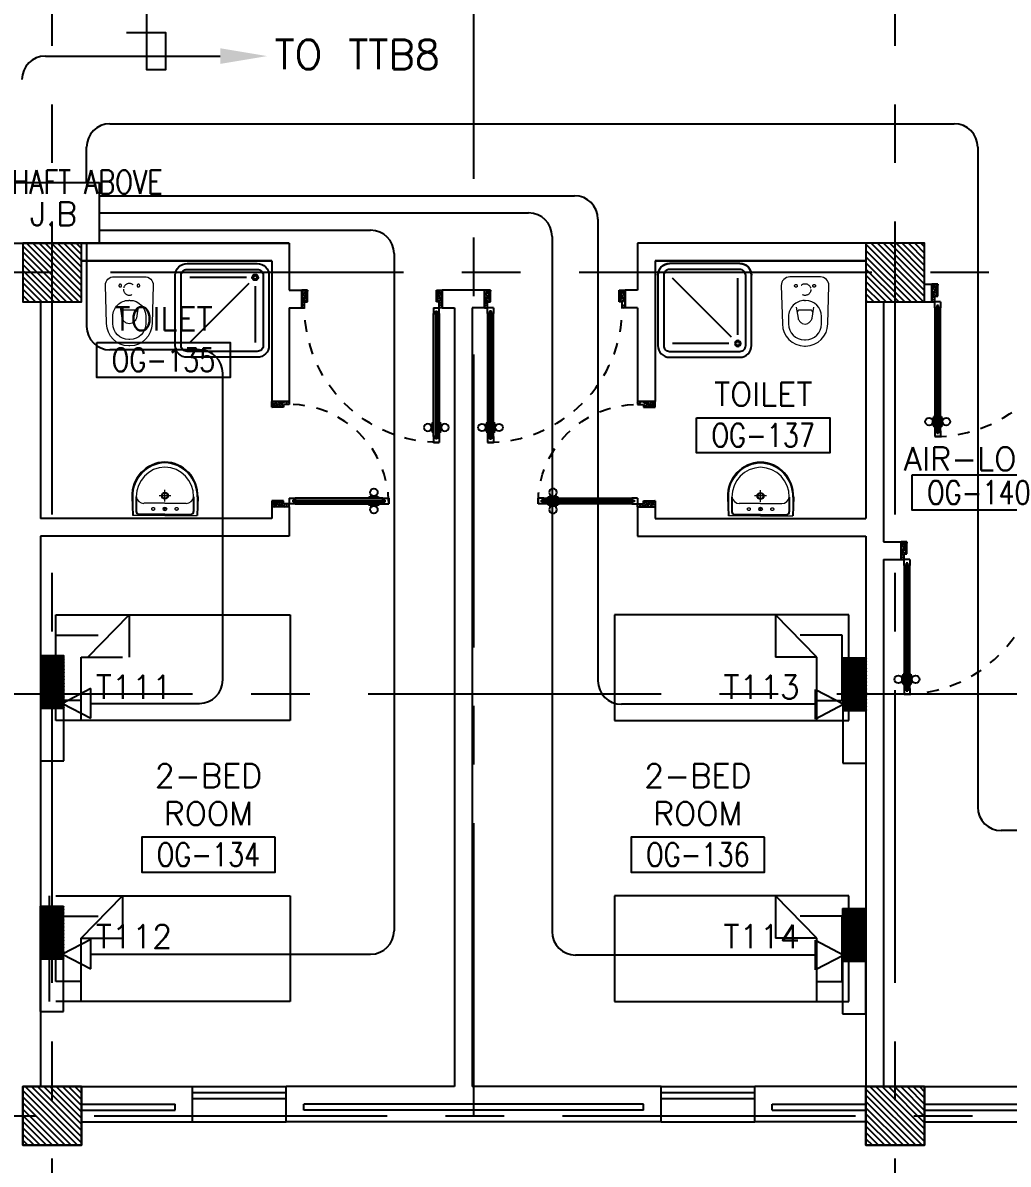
# Model space of a CAD drawing. Extents: x -0.7 to 93.2, y -1.5 to 78.
# Drawn here: x 57.23 to 65.65, y 4.99 to 14.73 of the extents above; entities that cross this region are included whole.
import ezdxf
from ezdxf.enums import TextEntityAlignment as Align

# ---------------------------------------------------------------- set-up
doc = ezdxf.new("R2010")
doc.units = 0
doc.header["$MEASUREMENT"] = 0
doc.header["$PDMODE"] = 34
for name, pattern in [('CENTERX2', [4, 2.5, -0.5, 0.5, -0.5]), ('DASHED', [0.75, 0.5, -0.25]), ('HIDDEN', [0.375, 0.25, -0.125]), ('HIDDEN2', [0.1875, 0.125, -0.0625])]:
    doc.linetypes.add(name, pattern=pattern)
doc.layers.get('0').update_dxf_attribs({"color": 11, "linetype": 'CONTINUOUS'})
doc.layers.get('DEFPOINTS').update_dxf_attribs({"color": 11, "linetype": 'CONTINUOUS'})
for name, color, linetype in [('AX-DIM', 11, 'CONTINUOUS'), ('AXES', 11, 'CENTERX2'), ('COL', 11, 'CONTINUOUS'), ('DOOR', 11, 'CONTINUOUS'), ('E-TEL', 4, 'CONTINUOUS'), ('E-TEXT', 2, 'CONTINUOUS'), ('E-WIRE', 4, 'CONTINUOUS'), ('FIX', 11, 'CONTINUOUS'), ('FUR', 11, 'CONTINUOUS'), ('HAT', 11, 'CONTINUOUS'), ('INSUL', 11, 'CONTINUOUS'), ('RM-BOX', 11, 'CONTINUOUS'), ('RM-NAME', 11, 'CONTINUOUS'), ('RM-NO', 11, 'CONTINUOUS'), ('SHAFT', 11, 'CONTINUOUS'), ('WALL', 11, 'CONTINUOUS'), ('WIN', 11, 'CONTINUOUS')]:
    doc.layers.add(name, color=color, linetype=linetype)
doc.styles.add('ROMANS', font='ROMANS.shx', dxfattribs={"width": 0.6})
doc.styles.get("Standard").update_dxf_attribs({"font": 'TXT.shx'})
doc.dimstyles.new('STANDARD in', dxfattribs={"dimtxt": 0.24, "dimasz": 0.1, "dimexe": 0.07, "dimexo": 0.05, "dimgap": 0.05, "dimtad": 1, "dimdec": 0, "dimlfac": 1000, "dimzin": 0, "dimdsep": 46, "dimtxsty": 'ROMANS', "dimblk": 'ARCHTICK', "dimcen": 0.05, "dimdle": 0.05, "dimclrd": 7, "dimclre": 7, "dimclrt": 2, "dimadec": 0, "dimazin": 0, "dimtfac": 1, "dimtdec": 0, "dimtmove": 2, "dimatfit": 3, "dimldrblk": 'ARCHTICK', "dimfxl": 0, "dimtolj": 1, "dimtzin": 0, "dimarcsym": 0})

# ---------------------------------------------------------------- blocks, each defined once
blk = doc.blocks.new('_ARCHTICK')
at = {"color": 0, "linetype": 'ByBlock', "const_width": 0.15}
blk.add_lwpolyline([(-0.5, -0.5), (0.5, 0.5)], dxfattribs=at)
blk = doc.blocks.new('*D161')
at = {"layer": 'AX-DIM', "color": 7, "lineweight": -2, "ltscale": 0.3}
for p, q in [((91.7824, 5.2), (91.7824, -0.125)), ((91.1324, 5.15), (91.8524, 5.15)), ((49.1874, -0.075), (91.8524, -0.075))]:
    blk.add_line(p, q, dxfattribs=at)
at = {"layer": 'DEFPOINTS', "color": 0, "ltscale": 0.3}
for p in [(91.0824, 5.15), (49.1374, -0.075), (91.7824, -0.075)]:
    blk.add_point(p, dxfattribs=at)
at = {"layer": 'AX-DIM', "color": 7, "lineweight": -2, "ltscale": 0.3, "xscale": 0.1, "yscale": 0.1, "zscale": 0.1}
for p, rotation in [((91.7824, 5.15), 90), ((91.7824, -0.075), 270)]:
    blk.add_blockref('_ARCHTICK', p, dxfattribs=dict(at, rotation=rotation))
at = {"layer": 'AX-DIM', "color": 2, "ltscale": 0.3, "insert": (91.6124, 2.5375), "char_height": 0.24, "attachment_point": 5, "rotation": 90, "style": 'ROMANS'}
blk.add_mtext('\\A1;5225', dxfattribs=at)
blk = doc.blocks.new('*X49')
at = {"color": 0}
for p, q in [((227928.6, 169910.4), (228407.8, 170389.7)), ((227928.6, 169963.5), (228354.8, 170389.7)), ((227928.6, 170016.5), (228301.8, 170389.7)), ((227928.6, 170069.5), (228248.7, 170389.7)), ((227928.6, 170122.6), (228195.7, 170389.7)), ((227928.6, 170175.6), (228142.7, 170389.7)), ((227928.6, 170228.6), (228089.6, 170389.7)), ((227928.6, 170281.7), (228036.6, 170389.7)), ((227928.6, 170334.7), (227983.6, 170389.7)), ((227960.9, 169889.7), (228428.6, 170357.4)), ((228013.9, 169889.7), (228428.6, 170304.4)), ((228066.9, 169889.7), (228428.6, 170251.3)), ((228120, 169889.7), (228428.6, 170198.3)), ((228173, 169889.7), (228428.6, 170145.3)), ((228226, 169889.7), (228428.6, 170092.2)), ((228279.1, 169889.7), (228428.6, 170039.2)), ((228332.1, 169889.7), (228428.6, 169986.2)), ((228385.1, 169889.7), (228428.6, 169933.1))]:
    blk.add_line(p, q, dxfattribs=at)
blk = doc.blocks.new('COL50')
at = {"layer": 'COL'}
blk.add_lwpolyline([(-250, 250), (-250, -250), (250, -250), (250, 250)], close=True, dxfattribs=at)
blk = doc.blocks.new('*X48')
at = {"color": 0}
for p, q in [((227928.6, 177122.9), (228395.4, 177589.7)), ((227928.6, 177176), (228342.3, 177589.7)), ((227928.6, 177229), (228289.3, 177589.7)), ((227928.6, 177282), (228236.3, 177589.7)), ((227928.6, 177335.1), (228183.2, 177589.7)), ((227928.6, 177388.1), (228130.2, 177589.7)), ((227928.6, 177441.1), (228077.2, 177589.7)), ((227928.6, 177494.2), (228024.1, 177589.7)), ((227928.6, 177547.2), (227971.1, 177589.7)), ((227948.4, 177089.7), (228428.6, 177569.9)), ((228001.4, 177089.7), (228428.6, 177516.9)), ((228054.5, 177089.7), (228428.6, 177463.8)), ((228107.5, 177089.7), (228428.6, 177410.8)), ((228160.5, 177089.7), (228428.6, 177357.8)), ((228213.6, 177089.7), (228428.6, 177304.7)), ((228266.6, 177089.7), (228428.6, 177251.7)), ((228319.6, 177089.7), (228428.6, 177198.7)), ((228372.7, 177089.7), (228428.6, 177145.6))]:
    blk.add_line(p, q, dxfattribs=at)
blk = doc.blocks.new('*X50')
at = {"color": 0}
for p, q in [((235128.6, 169898), (235620.3, 170389.7)), ((235128.6, 169951), (235567.3, 170389.7)), ((235128.6, 170004), (235514.3, 170389.7)), ((235128.6, 170057.1), (235461.2, 170389.7)), ((235128.6, 170110.1), (235408.2, 170389.7)), ((235128.6, 170163.1), (235355.2, 170389.7)), ((235128.6, 170216.2), (235302.1, 170389.7)), ((235128.6, 170269.2), (235249.1, 170389.7)), ((235128.6, 170322.2), (235196.1, 170389.7)), ((235128.6, 170375.3), (235143, 170389.7)), ((235173.4, 169889.7), (235628.6, 170344.9)), ((235226.4, 169889.7), (235628.6, 170291.9)), ((235279.4, 169889.7), (235628.6, 170238.9)), ((235332.5, 169889.7), (235628.6, 170185.8)), ((235385.5, 169889.7), (235628.6, 170132.8)), ((235438.5, 169889.7), (235628.6, 170079.8)), ((235491.6, 169889.7), (235628.6, 170026.7)), ((235544.6, 169889.7), (235628.6, 169973.7)), ((235597.6, 169889.7), (235628.6, 169920.7))]:
    blk.add_line(p, q, dxfattribs=at)
blk = doc.blocks.new('*X47')
at = {"color": 0}
for p, q in [((235128.6, 177110.4), (235607.8, 177589.7)), ((235128.6, 177163.5), (235554.8, 177589.7)), ((235128.6, 177216.5), (235501.8, 177589.7)), ((235128.6, 177269.5), (235448.7, 177589.7)), ((235128.6, 177322.6), (235395.7, 177589.7)), ((235128.6, 177375.6), (235342.7, 177589.7)), ((235128.6, 177428.6), (235289.6, 177589.7)), ((235128.6, 177481.7), (235236.6, 177589.7)), ((235128.6, 177534.7), (235183.6, 177589.7)), ((235160.9, 177089.7), (235628.6, 177557.4)), ((235213.9, 177089.7), (235628.6, 177504.4)), ((235266.9, 177089.7), (235628.6, 177451.3)), ((235320, 177089.7), (235628.6, 177398.3)), ((235373, 177089.7), (235628.6, 177345.3)), ((235426, 177089.7), (235628.6, 177292.2)), ((235479.1, 177089.7), (235628.6, 177239.2)), ((235532.1, 177089.7), (235628.6, 177186.2)), ((235585.1, 177089.7), (235628.6, 177133.1))]:
    blk.add_line(p, q, dxfattribs=at)
blk = doc.blocks.new('DOOR100')
at = {"layer": 'DOOR', "color": 0, "linetype": 'ByBlock'}
for p, q in [((-25, 1300), (-75, 1300)), ((-75, 1300), (-25, 1300)), ((-75, 1250), (-75, 1300)), ((-42, 1270), (-58, 1270)), ((-58, 1250), (-58, 1270)), ((-42, 1250), (-42, 1270)), ((-25, 1250), (-25, 1300)), ((-82.2, 1205), (-91.2, 1205)), ((-91.2, 1205), (-91.2, 1140.2)), ((-75, 1217.6), (-82.2, 1217.6)), ((-82.2, 1127.6), (-82.2, 1217.6)), ((-82.2, 1205), (-82.2, 1140.2)), ((-58, 1250), (-75, 1250)), ((-25, 1250), (-42, 1250)), ((-25, 1217.6), (-17.8, 1217.6)), ((-17.8, 1127.6), (-17.8, 1217.6)), ((-17.8, 1205), (-8.8, 1205)), ((-17.8, 1205), (-17.8, 1140.2)), ((-8.8, 1205), (-8.8, 1140.2)), ((-82.2, 1140.2), (-91.2, 1140.2)), ((-75, 1127.6), (-82.2, 1127.6)), ((-25, 1127.6), (-17.8, 1127.6)), ((-17.8, 1140.2), (-8.8, 1140.2)), ((-75, 200), (-58, 200)), ((-75, 150), (-75, 200)), ((-58, 200), (-58, 180)), ((-42, 200), (-25, 200)), ((-42, 180), (-42, 200)), ((-25, 200), (-25, 150)), ((-1200, 0), (-1200, 150)), ((-1200, 150), (-1175, 150)), ((-1200, 150), (-1200, 0)), ((-1175, 150), (-1175, 100)), ((-1175, 100), (-1150, 100)), ((-1150, 100), (-1150, 0)), ((-75, 150), (-25, 150)), ((-58, 180), (-42, 180)), ((-50, 100), (-50, 0)), ((-25, 100), (-50, 100)), ((0, 150), (-25, 150)), ((-25, 150), (-25, 100)), ((0, 150), (0, 0)), ((-1150, 0), (-1200, 0)), ((-50, 0), (0, 0))]:
    blk.add_line(p, q, dxfattribs=at)
at = {"layer": 'DOOR', "linetype": 'ByBlock'}
for p, q in [((-75, 1250), (-75, 200)), ((-58, 200), (-58, 1250)), ((-42, 200), (-42, 1250)), ((-25, 200), (-25, 1250)), ((0, 0), (0, 150))]:
    blk.add_line(p, q, dxfattribs=at)
at = {"layer": 'DOOR', "color": 9, "linetype": 'ByBlock'}
for p, q in [((-1150, 0), (-1200, 113.7)), ((-1150, 0), (-1163.4, 100)), ((-50, 0), (0, 113.7)), ((-50, 0), (-36.6, 100)), ((-1150, 0), (-1200, 40.1)), ((-50, 0), (0, 40.1))]:
    blk.add_line(p, q, dxfattribs=at)
at = {"layer": 'DOOR', "color": 0, "linetype": 'ByBlock'}
for centre in [(-123.5, 1172.6), (23.5, 1172.6)]:
    blk.add_circle(centre, 32.4, dxfattribs=at)
at = {"layer": 'DOOR', "linetype": 'HIDDEN', "ltscale": 0.5}
blk.add_arc((-25, 150), 1150, 89.99998, 180.00006, dxfattribs=at)
at = {"layer": 'DOOR', "color": 9, "linetype": 'ByBlock'}
for centre, radius, start, end in [((-1150, 0), 154.4, 103.71423, 108.89471), ((-1150, 0), 134.4, 100.71998, 111.84015), ((-50, 0), 134.4, 68.15985, 79.28002), ((-50, 0), 114.4, 64.08384, 77.37743), ((-50, 0), 154.4, 71.10529, 76.28577), ((-1150, 0), 94.4, 90, 121.98181), ((-1150, 0), 74.4, 90, 132.22357), ((-1150, 0), 54.4, 90, 156.79262), ((-1150, 0), 34.4, 90, 180), ((-1150, 0), 14.4, 90, 180), ((-50, 0), 94.4, 58.01819, 90), ((-50, 0), 74.4, 47.77643, 90), ((-50, 0), 54.4, 23.20738, 90), ((-50, 0), 34.4, 0, 90), ((-50, 0), 14.4, 0, 90)]:
    blk.add_arc(centre, radius, start, end, dxfattribs=at)
blk = doc.blocks.new('DOOR90')
at = {"layer": 'DOOR', "color": 0, "linetype": 'ByBlock'}
for p, q in [((-150, 0), (-150, -25)), ((-150, 0), (0, 0)), ((0, -50), (0, 0)), ((-1000, -25), (-1000, -75)), ((-1000, -75), (-1000, -25)), ((-950, -25), (-1000, -25)), ((-950, -75), (-1000, -75)), ((-970, -42), (-970, -58)), ((-950, -42), (-970, -42)), ((-950, -58), (-970, -58)), ((-950, -25), (-950, -42)), ((-950, -58), (-950, -75)), ((-917.6, -25), (-917.6, -17.8)), ((-827.6, -17.8), (-917.6, -17.8)), ((-917.6, -75), (-917.6, -82.2)), ((-827.6, -82.2), (-917.6, -82.2)), ((-905, -17.8), (-905, -8.8)), ((-905, -8.8), (-840.2, -8.8)), ((-905, -17.8), (-840.2, -17.8)), ((-905, -82.2), (-905, -91.2)), ((-905, -82.2), (-840.2, -82.2)), ((-905, -91.2), (-840.2, -91.2)), ((-840.2, -17.8), (-840.2, -8.8)), ((-840.2, -82.2), (-840.2, -91.2)), ((-827.6, -25), (-827.6, -17.8)), ((-827.6, -75), (-827.6, -82.2)), ((-200, -42), (-200, -25)), ((-200, -25), (-150, -25)), ((-180, -42), (-200, -42)), ((-200, -75), (-200, -58)), ((-200, -58), (-180, -58)), ((-150, -75), (-200, -75)), ((-180, -58), (-180, -42)), ((-150, -75), (-150, -25)), ((-150, -25), (-100, -25)), ((-100, -25), (-100, -50)), ((-100, -50), (0, -50)), ((-150, -900), (-150, -875)), ((-150, -875), (-100, -875)), ((-100, -850), (0, -850)), ((-100, -875), (-100, -850)), ((0, -850), (0, -900)), ((0, -900), (-150, -900)), ((-150, -900), (0, -900))]:
    blk.add_line(p, q, dxfattribs=at)
at = {"layer": 'DOOR', "color": 9, "linetype": 'ByBlock'}
for p, q in [((0, -50), (-113.7, 0)), ((0, -50), (-40.1, 0)), ((0, -50), (-100, -36.6)), ((0, -850), (-113.7, -900)), ((0, -850), (-100, -863.4)), ((0, -850), (-40.1, -900))]:
    blk.add_line(p, q, dxfattribs=at)
at = {"layer": 'DOOR', "linetype": 'ByBlock'}
for p, q in [((-200, -25), (-950, -25)), ((-200, -42), (-950, -42)), ((-200, -58), (-950, -58)), ((-950, -75), (-200, -75))]:
    blk.add_line(p, q, dxfattribs=at)
at = {"layer": 'DOOR', "color": 0, "linetype": 'ByBlock'}
for centre in [(-872.6, 23.5), (-872.6, -123.5)]:
    blk.add_circle(centre, 32.4, dxfattribs=at)
at = {"layer": 'DOOR', "color": 9, "linetype": 'ByBlock'}
for centre, radius, start, end in [((0, -50), 154.4, 161.10529, 166.28577), ((0, -50), 134.4, 158.15985, 169.28002), ((0, -50), 94.4, 148.01819, 180), ((0, -50), 74.4, 137.77643, 180), ((0, -50), 114.4, 154.08384, 167.37743), ((0, -50), 54.4, 113.20738, 180), ((0, -50), 34.4, 90, 180), ((0, -50), 14.4, 90, 180), ((0, -850), 134.4, 190.71998, 201.84015), ((0, -850), 94.4, 180, 211.98181), ((0, -850), 74.4, 180, 222.22357), ((0, -850), 54.4, 180, 246.79262), ((0, -850), 34.4, 180, 270), ((0, -850), 14.4, 180, 270), ((0, -850), 154.4, 193.71423, 198.89471)]:
    blk.add_arc(centre, radius, start, end, dxfattribs=at)
at = {"layer": 'DOOR', "linetype": 'HIDDEN', "ltscale": 0.5}
blk.add_arc((-150, -25), 850, 180, 270, dxfattribs=at)
blk = doc.blocks.new('RM1')
at = {"layer": 'RM-BOX'}
blk.add_lwpolyline([(569.9, -200), (-569.9, -200), (-569.9, -500), (569.9, -500)], close=True, dxfattribs=at)
at = {"layer": 'RM-NAME', "style": 'ROMANS'}
for tag, p in [('ROOMNAME1', (0, 323.8)), ('ROOMNAME2', (0, 0))]:
    blk.add_attdef(tag, text='', height=200, dxfattribs=at).set_placement(p, align=Align.MIDDLE)
at = {"layer": 'RM-NO', "style": 'ROMANS', "width": 0.8}
blk.add_attdef('ROOMNO', text='', height=200, dxfattribs=at).set_placement((0, -350), align=Align.MIDDLE)
blk = doc.blocks.new('LAV1')
at = {"layer": 'FIX', "linetype": 'ByBlock', "ltscale": 0.3}
for p, q in [((-280, 210), (-275, 50)), ((-245, 210), (-245, 85)), ((245, 210), (245, 85)), ((280, 210), (275, 50)), ((0, 60), (-220.2, 60)), ((0, 60), (220.2, 60))]:
    blk.add_line(p, q, dxfattribs=at)
at = {"layer": 'FIX', "linetype": 'Continuous', "lineweight": 20}
for p, q in [((-275, 210), (-275, 50)), ((275, 210), (275, 50)), ((0, 155), (-181.4, 155)), ((0, 155), (181.4, 155)), ((0, 50), (-275, 50)), ((0, 50), (-252.5, 50)), ((0, 50), (252.5, 50)), ((0, 50), (275, 50))]:
    blk.add_line(p, q, dxfattribs=at)
at = {"layer": 'FIX', "linetype": 'DASHED', "lineweight": 20, "ltscale": 0.05}
for p, q in [((49.5, 220), (-50.5, 220)), ((-0.5, 170), (-0.5, 270)), ((-0.5, 170), (-0.5, 270))]:
    blk.add_line(p, q, dxfattribs=at)
at = {"layer": 'FIX', "lineweight": 20}
for p, q in [((15.6, 107.5), (-15.5, 107.5)), ((0, 92), (0, 123))]:
    blk.add_line(p, q, dxfattribs=at)
for centre, radius in [((-0.5, 220), 29.5), ((-0.5, 220), 22.5), ((0, 107.5), 15.5)]:
    blk.add_circle(centre, radius, dxfattribs=at)
at = {"layer": 'FIX', "linetype": 'HIDDEN', "lineweight": 20, "ltscale": 0.05}
for centre in [(-100, 107.5), (100, 107.5)]:
    blk.add_circle(centre, 12.4, dxfattribs=at)
at = {"layer": 'FIX', "linetype": 'ByBlock', "ltscale": 0.3}
for centre, radius, start, end in [((6.9, 220), 287, 91.37765, 182.00641), ((-6.9, 220), 287, 357.99359, 88.62235), ((-220.1, 84.9), 24.9, 179.70214, 269.94861), ((220.1, 84.9), 24.9, 270.05139, 0.29786)]:
    blk.add_arc(centre, radius, start, end, dxfattribs=at)
at = {"layer": 'FIX', "linetype": 'Continuous', "lineweight": 20}
for centre, radius, start, end in [((8.4, 216.7), 283.4, 91.6988, 181.35097), ((-8.4, 216.7), 283.4, 358.64903, 88.3012), ((7.6, 212.5), 252.7, 91.73281, 180.48842), ((-7.6, 212.5), 252.7, 359.51158, 88.26719), ((-179.2, 221.8), 66.9, 190.20056, 268.07863), ((179.2, 221.8), 66.9, 271.92137, 349.79944)]:
    blk.add_arc(centre, radius, start, end, dxfattribs=at)
blk = doc.blocks.new('WC1')
at = {"layer": 'FIX', "lineweight": 20}
for p, q in [((-210, 203.8), (-538, 193.8)), ((-475, 140.8), (-538, 140.8)), ((-727, 4.8), (-727, -4.8)), ((-674, 4.8), (-674, -4.8)), ((-533.7, 24.2), (-539.5, 0)), ((-539.5, 0), (-533.7, -24.2)), ((-394.8, 75.7), (-490.4, 60.1)), ((-339, 4.8), (-339, -4.8)), ((-490.4, -60.1), (-394.8, -75.7)), ((-538, -140.8), (-475, -140.8)), ((-538, -193.8), (-210, -203.8))]:
    blk.add_line(p, q, dxfattribs=at)
at = {"layer": 'FIX', "linetype": 'Continuous', "lineweight": 20}
blk.add_line((-420.1, -47.3), (-420.4, 44.6), dxfattribs=at)
at = {"layer": 'FIX', "lineweight": 20}
blk.add_lwpolyline([(-213.2, -203.8), (-210, -203.8, 0.414214), (-137, -130.8), (-137, 0), (-137, 130.8, 0.414214), (-210, 203.8)], format="xyb", dxfattribs=at)
at = {"layer": 'FIX', "linetype": 'HIDDEN2', "lineweight": 20, "ltscale": 0.3}
blk.add_circle((-245, 0), 49.8, dxfattribs=at)
at = {"layer": 'FIX', "linetype": 'HIDDEN', "lineweight": 20, "ltscale": 0.05}
for centre in [(-213.2, 77.5), (-213.2, -77.5)]:
    blk.add_circle(centre, 11.6, dxfattribs=at)
at = {"layer": 'FIX', "lineweight": 20}
for centre, radius, start, end in [((-538, 4.8), 189, 90, 180), ((-538, 4.8), 136, 90, 180), ((-475, 4.8), 136, 360, 90), ((-473, -6.9), 68.2, 128.92417, 152.84682), ((-464.4, -17.6), 82, 108.49595, 128.92417), ((-538, -4.8), 189, 180, 270), ((-538, -4.8), 136, 180, 270), ((-473, 6.9), 68.2, 207.15318, 231.07583), ((-464.4, 17.6), 82, 231.07583, 251.50405), ((-475, -4.8), 136, 270, 0)]:
    blk.add_arc(centre, radius, start, end, dxfattribs=at)
at = {"layer": 'FIX', "linetype": 'Continuous', "lineweight": 20}
for centre, start, end in [((-442.7, 45.5), 357.66621, 91.61215), ((-442.4, -45.6), 268.38785, 2.33379)]:
    blk.add_arc(centre, 22.3, start, end, dxfattribs=at)
blk = doc.blocks.new('SHR1')
at = {"layer": 'FIX'}
for p, q in [((-195.7, 195.7), (-700, 700)), ((-142.7, 217.7), (-142.7, 700)), ((-217.7, 142.7), (-700, 142.7))]:
    blk.add_line(p, q, dxfattribs=at)
for points in [[(-825, 125), (-825, 725, -0.414214), (-725, 825), (-125, 825, -0.414214), (-25, 725), (-25, 125, -0.414214), (-125, 25), (-725, 25, -0.414214)], [(-775, 125), (-775, 725, -0.414214), (-725, 775), (-125, 775, -0.414214), (-75, 725), (-75, 125, -0.414214), (-125, 75), (-725, 75, -0.414214)]]:
    blk.add_lwpolyline(points, format="xyb", close=True, dxfattribs=at)
for radius in [25, 15]:
    blk.add_circle((-142.7, 142.7), radius, dxfattribs=at)

msp = doc.modelspace()

# ---------------------------------------------------------------- linework, layer by layer
at = {"layer": 'AXES'}
for p, q in [((57.4824, -1.4643), (57.4824, 77.3484)), ((64.6824, -1.4643), (64.6824, 77.3484)), ((61.0824, 5.4), (61.0824, 64.22)), ((92.4824, 12.6), (40.3924, 12.6)), ((82.6824, 9), (40.3924, 9)), ((21.8424, 5.4), (92.4824, 5.4))]:
    msp.add_line(p, q, dxfattribs=at)
at = {"layer": 'COL'}
for points in [[(57.7324, 5.65), (57.7324, 5.15), (57.2324, 5.15), (57.2324, 5.65)], [(64.9324, 5.65), (64.9324, 5.15), (64.4324, 5.15), (64.4324, 5.65)]]:
    msp.add_lwpolyline(points, close=True, dxfattribs=at)
at = {"layer": 'E-TEL', "color": 4}
for p, q in [((57.121, 13.3679), (57.8872, 13.3679)), ((57.8872, 12.85), (57.8872, 13.3679)), ((57.121, 12.85), (57.8872, 12.85)), ((57.3824, 9.3316), (57.5817, 9.3316)), ((64.2337, 9.3111), (64.433, 9.3111)), ((57.3824, 8.8805), (57.5817, 8.8805)), ((64.2337, 8.8599), (64.433, 8.8599)), ((57.3817, 7.1916), (57.581, 7.1916)), ((64.233, 7.1711), (64.4324, 7.1711)), ((57.3817, 6.7405), (57.581, 6.7405)), ((64.233, 6.7199), (64.4324, 6.7199))]:
    msp.add_line(p, q, dxfattribs=at)
at = {"layer": 'E-TEL'}
for p, q in [((57.3824, 9.3316), (57.3824, 8.4316)), ((57.5817, 8.4316), (57.5817, 9.3316)), ((64.2337, 9.3111), (64.2337, 8.4111)), ((64.433, 8.4111), (64.433, 9.3111)), ((57.8135, 9.0484), (57.5713, 8.9221)), ((57.8135, 8.7959), (57.8135, 9.0484)), ((64.0005, 8.7886), (64.0005, 9.0412)), ((64.0005, 9.0412), (64.2427, 8.9149)), ((57.5713, 8.9221), (57.8135, 8.7959)), ((64.2427, 8.9149), (64.0005, 8.7886)), ((57.3824, 8.4316), (57.5817, 8.4316)), ((64.2337, 8.4111), (64.433, 8.4111)), ((57.3817, 7.1916), (57.3817, 6.2916)), ((57.581, 6.2916), (57.581, 7.1916)), ((64.233, 7.1711), (64.233, 6.2711)), ((64.4324, 6.2711), (64.4324, 7.1711)), ((57.8128, 6.9073), (57.5706, 6.781)), ((57.8128, 6.6547), (57.8128, 6.9073)), ((64.0012, 6.6475), (64.0012, 6.9)), ((64.0012, 6.9), (64.2434, 6.7738)), ((57.5706, 6.781), (57.8128, 6.6547)), ((64.2434, 6.7738), (64.0012, 6.6475)), ((57.3817, 6.2916), (57.581, 6.2916)), ((64.233, 6.2711), (64.4324, 6.2711))]:
    msp.add_line(p, q, dxfattribs=at)
at = {"layer": 'E-TEL', "color": 8}
for p, q in [((57.3824, 9.3106), (57.5817, 8.883)), ((57.3824, 9.281), (57.5691, 8.8805)), ((57.3863, 9.3316), (57.5817, 8.9126)), ((57.4001, 9.3316), (57.5817, 8.9422)), ((57.4139, 9.3316), (57.5817, 8.9718)), ((57.4277, 9.3316), (57.5817, 9.0014)), ((57.4415, 9.3316), (57.5817, 9.0309)), ((57.4553, 9.3316), (57.5817, 9.0605)), ((57.4691, 9.3316), (57.5817, 9.0901)), ((57.4829, 9.3316), (57.5817, 9.1197)), ((57.4967, 9.3316), (57.5817, 9.1492)), ((57.5105, 9.3316), (57.5817, 9.1788)), ((57.5243, 9.3316), (57.5817, 9.2084)), ((57.5381, 9.3316), (57.5817, 9.238)), ((57.5518, 9.3316), (57.5817, 9.2676)), ((57.5656, 9.3316), (57.5817, 9.2971)), ((57.5794, 9.3316), (57.5817, 9.3267)), ((64.2337, 9.29), (64.433, 8.8625)), ((64.2337, 9.2605), (64.4204, 8.8599)), ((64.2377, 9.3111), (64.433, 8.8921)), ((64.2515, 9.3111), (64.433, 8.9217)), ((64.2652, 9.3111), (64.433, 8.9513)), ((64.279, 9.3111), (64.433, 8.9808)), ((64.2928, 9.3111), (64.433, 9.0104)), ((64.3066, 9.3111), (64.433, 9.04)), ((64.3204, 9.3111), (64.433, 9.0696)), ((64.3342, 9.3111), (64.433, 9.0991)), ((64.348, 9.3111), (64.433, 9.1287)), ((64.3618, 9.3111), (64.433, 9.1583)), ((64.3756, 9.3111), (64.433, 9.1879)), ((64.3894, 9.3111), (64.433, 9.2175)), ((64.4032, 9.3111), (64.433, 9.247)), ((64.417, 9.3111), (64.433, 9.2766)), ((64.4308, 9.311), (64.433, 9.3062)), ((57.3824, 9.2514), (57.5553, 8.8805)), ((57.3824, 9.2218), (57.5415, 8.8805)), ((57.3824, 9.1923), (57.5277, 8.8805)), ((57.3824, 9.1627), (57.5139, 8.8805)), ((64.2337, 9.2309), (64.4067, 8.8599)), ((64.2337, 9.2013), (64.3929, 8.8599)), ((64.2337, 9.1717), (64.3791, 8.8599)), ((57.3824, 9.1331), (57.5002, 8.8805)), ((57.3824, 9.1035), (57.4864, 8.8805)), ((57.3824, 9.0739), (57.4726, 8.8805)), ((64.2337, 9.1422), (64.3653, 8.8599)), ((64.2337, 9.1126), (64.3515, 8.8599)), ((64.2337, 9.083), (64.3377, 8.8599)), ((57.3824, 9.0444), (57.4588, 8.8805)), ((57.3824, 9.0148), (57.445, 8.8805)), ((57.3824, 8.9852), (57.4312, 8.8805)), ((64.2337, 9.0534), (64.3239, 8.8599)), ((64.2337, 9.0238), (64.3101, 8.8599)), ((64.2337, 8.9943), (64.2963, 8.8599)), ((57.3824, 8.9556), (57.4174, 8.8805)), ((57.3824, 8.9261), (57.4036, 8.8805)), ((57.3824, 8.8965), (57.3898, 8.8805)), ((64.2337, 8.9647), (64.2825, 8.8599)), ((64.2337, 8.9351), (64.2687, 8.8599)), ((64.2337, 8.9055), (64.2549, 8.8599)), ((64.2337, 8.876), (64.2411, 8.8599)), ((57.3817, 7.1706), (57.581, 6.743)), ((57.3817, 7.141), (57.5684, 6.7405)), ((57.3857, 7.1916), (57.581, 6.7726)), ((57.3994, 7.1916), (57.581, 6.8022)), ((57.4132, 7.1916), (57.581, 6.8318)), ((57.427, 7.1916), (57.581, 6.8614)), ((57.4408, 7.1916), (57.581, 6.8909)), ((57.4546, 7.1916), (57.581, 6.9205)), ((57.4684, 7.1916), (57.581, 6.9501)), ((57.4822, 7.1916), (57.581, 6.9797)), ((57.496, 7.1916), (57.581, 7.0092)), ((57.5098, 7.1916), (57.581, 7.0388)), ((57.5236, 7.1916), (57.581, 7.0684)), ((57.5374, 7.1916), (57.581, 7.098)), ((57.5512, 7.1916), (57.581, 7.1276)), ((57.565, 7.1916), (57.581, 7.1571)), ((57.5788, 7.1916), (57.581, 7.1867)), ((64.233, 7.15), (64.4324, 6.7225)), ((64.233, 7.1205), (64.4198, 6.7199)), ((64.237, 7.1711), (64.4324, 6.7521)), ((64.2508, 7.1711), (64.4324, 6.7817)), ((64.2646, 7.1711), (64.4324, 6.8113)), ((64.2784, 7.1711), (64.4324, 6.8408)), ((64.2922, 7.1711), (64.4324, 6.8704)), ((64.3059, 7.1711), (64.4324, 6.9)), ((64.3197, 7.1711), (64.4324, 6.9296)), ((64.3335, 7.1711), (64.4324, 6.9591)), ((64.3473, 7.1711), (64.4324, 6.9887)), ((64.3611, 7.1711), (64.4324, 7.0183)), ((64.3749, 7.1711), (64.4324, 7.0479)), ((64.3887, 7.1711), (64.4324, 7.0775)), ((64.4025, 7.1711), (64.4324, 7.107)), ((64.4163, 7.1711), (64.4324, 7.1366)), ((64.4301, 7.171), (64.4324, 7.1662)), ((57.3817, 7.1114), (57.5546, 6.7405)), ((57.3817, 7.0818), (57.5408, 6.7405)), ((57.3817, 7.0523), (57.5271, 6.7405)), ((57.3817, 7.0227), (57.5133, 6.7405)), ((64.233, 7.0909), (64.406, 6.7199)), ((64.233, 7.0613), (64.3922, 6.7199)), ((64.233, 7.0317), (64.3784, 6.7199)), ((57.3817, 6.9931), (57.4995, 6.7405)), ((57.3817, 6.9635), (57.4857, 6.7405)), ((57.3817, 6.9339), (57.4719, 6.7405)), ((64.233, 7.0022), (64.3646, 6.7199)), ((64.233, 6.9726), (64.3508, 6.7199)), ((64.233, 6.943), (64.337, 6.7199)), ((57.3817, 6.9044), (57.4581, 6.7405)), ((57.3817, 6.8748), (57.4443, 6.7405)), ((57.3817, 6.8452), (57.4305, 6.7405)), ((64.233, 6.9134), (64.3232, 6.7199)), ((64.233, 6.8838), (64.3094, 6.7199)), ((64.233, 6.8543), (64.2956, 6.7199)), ((64.233, 6.8247), (64.2818, 6.7199)), ((57.3817, 6.8156), (57.4167, 6.7405)), ((57.3817, 6.7861), (57.4029, 6.7405)), ((57.3817, 6.7565), (57.3891, 6.7405)), ((64.233, 6.7951), (64.268, 6.7199)), ((64.233, 6.7655), (64.2543, 6.7199)), ((64.233, 6.736), (64.2405, 6.7199))]:
    msp.add_line(p, q, dxfattribs=at)
at = {"layer": 'E-TEXT', "color": 11}
msp.add_lwpolyline([(59.9897, 15.2653), (58.2899, 15.2653), (58.2899, 14.3331), (58.454, 14.3331), (58.454, 14.6461), (58.1185, 14.6461)], dxfattribs=at)
at = {"layer": 'E-WIRE', "linetype": 'ByBlock'}
for p, q in [((57.4247, 14.4483), (58.9178, 14.4483)), ((57.9765, 13.8702), (65.1866, 13.8702)), ((57.7765, 13.3679), (57.7765, 13.6702)), ((65.3866, 13.6702), (65.3866, 8.036)), ((62.1439, 13.0562), (62.1439, 9.1149)), ((61.7517, 12.9089), (61.7517, 6.9738)), ((57.7765, 12.85), (57.7765, 12.1406)), ((60.4026, 12.7617), (60.4026, 6.981)), ((58.7398, 11.9406), (57.9765, 11.9406)), ((58.9398, 9.1221), (58.9398, 11.7406)), ((57.8135, 8.9221), (58.7398, 8.9221)), ((64.0005, 8.9149), (62.3439, 8.9149)), ((67.6012, 7.836), (65.5866, 7.836)), ((57.8128, 6.781), (60.2026, 6.781)), ((64.0012, 6.7738), (61.9517, 6.7738))]:
    msp.add_line(p, q, dxfattribs=at)
at = {"layer": 'E-WIRE'}
for p, q in [((57.8872, 13.2562), (61.9439, 13.2562)), ((57.8872, 13.1089), (61.5517, 13.1089)), ((57.8872, 12.9617), (60.2026, 12.9617))]:
    msp.add_line(p, q, dxfattribs=at)
at = {"layer": 'E-WIRE', "linetype": 'ByBlock'}
for centre, start, end in [((57.4247, 14.2483), 90, 180), ((57.9765, 13.6702), 90, 180), ((65.1866, 13.6702), 0, 90), ((61.9439, 13.0562), 0, 90), ((61.5517, 12.9089), 0, 90), ((60.2026, 12.7617), 0, 90), ((57.9765, 12.1406), 180, 270), ((58.7398, 11.7406), 0, 90), ((58.7398, 9.1221), 270, 0), ((62.3439, 9.1149), 180, 270), ((65.5866, 8.036), 180, 270), ((60.2026, 6.981), 270, 0), ((61.9517, 6.9738), 180, 270)]:
    msp.add_arc(centre, 0.2, start, end, dxfattribs=at)
at = {"layer": 'E-WIRE'}
msp.add_solid([(58.9178, 14.3816), (58.9178, 14.515), (59.3178, 14.4483)], dxfattribs=at)
at = {"layer": 'FIX'}
msp.add_line((63.3554, 12.677), (62.7554, 12.677), dxfattribs=at)
at = {"layer": 'FIX', "extrusion": (0, 0, -1)}
for centre, major_axis, start_param, end_param in [((62.7554, 12.577), (0.0707, 0.0707), 3.926991, 5.497787), ((63.3554, 12.577), (-0.0707, 0.0707), 0.785398, 2.356194)]:
    msp.add_ellipse(centre, major_axis=major_axis, ratio=1, start_param=start_param, end_param=end_param, dxfattribs=at)
at = {"layer": 'FUR'}
for p, q in [((57.5147, 9.6769), (59.5147, 9.6769)), ((57.5147, 8.7769), (57.5147, 9.6769)), ((57.7863, 9.3157), (58.1397, 9.6769)), ((58.1397, 9.6769), (58.1397, 9.3157)), ((59.5147, 9.6769), (59.5147, 8.7769)), ((64.2848, 9.6769), (62.2848, 9.6769)), ((62.2848, 9.6769), (62.2848, 8.7769)), ((63.6597, 9.6769), (63.6597, 9.3157)), ((64.0131, 9.3157), (63.6597, 9.6769)), ((64.2848, 8.7769), (64.2848, 9.6769)), ((57.515, 9.5047), (57.8747, 9.5047)), ((57.515, 8.9468), (57.515, 9.5047)), ((64.2293, 9.5047), (63.8696, 9.5047)), ((64.2293, 8.9468), (64.2293, 9.5047)), ((57.7312, 9.3157), (58.0846, 9.3157)), ((57.7312, 8.7769), (57.7312, 9.3157)), ((64.0131, 9.3157), (63.6597, 9.3157)), ((64.0131, 8.7769), (64.0131, 9.3157)), ((57.7312, 8.9468), (57.515, 8.9468)), ((64.0131, 8.9468), (64.2293, 8.9468)), ((59.5147, 8.7769), (57.5147, 8.7769)), ((62.2848, 8.7769), (64.2848, 8.7769)), ((57.4596, 6.378), (57.4596, 7.278)), ((57.5147, 7.278), (59.5147, 7.278)), ((57.7312, 6.9169), (58.0846, 7.278)), ((58.0846, 7.278), (58.0846, 6.9169)), ((59.5147, 7.278), (59.5147, 6.378)), ((64.2848, 7.278), (62.2848, 7.278)), ((62.2848, 7.278), (62.2848, 6.378)), ((63.6597, 7.278), (63.6597, 6.9169)), ((64.0131, 6.9169), (63.6597, 7.278)), ((64.2848, 6.378), (64.2848, 7.278)), ((57.515, 7.1059), (57.8747, 7.1059)), ((57.515, 6.5479), (57.515, 7.1059)), ((64.2293, 7.1059), (63.8696, 7.1059)), ((64.2293, 6.5479), (64.2293, 7.1059)), ((57.7312, 6.9169), (58.0846, 6.9169)), ((57.7312, 6.378), (57.7312, 6.9169)), ((64.0131, 6.9169), (63.6597, 6.9169)), ((64.0131, 6.378), (64.0131, 6.9169)), ((57.7312, 6.5479), (57.515, 6.5479)), ((64.0131, 6.5479), (64.2293, 6.5479)), ((59.5147, 6.378), (57.5147, 6.378)), ((62.2848, 6.378), (64.2848, 6.378))]:
    msp.add_line(p, q, dxfattribs=at)
at = {"layer": 'INSUL'}
for p, q in [((57.7324, 5.5), (58.5324, 5.5)), ((58.5324, 5.45), (58.5324, 5.5)), ((62.5324, 5.5), (59.6324, 5.5)), ((59.6324, 5.45), (59.6324, 5.5)), ((62.5324, 5.45), (62.5324, 5.5)), ((63.6324, 5.5), (64.4324, 5.5)), ((63.6324, 5.45), (63.6324, 5.5)), ((64.9324, 5.5), (65.9324, 5.5)), ((57.7324, 5.45), (58.5324, 5.45)), ((62.5324, 5.45), (59.6324, 5.45)), ((63.6324, 5.45), (64.4324, 5.45)), ((64.9324, 5.45), (65.9324, 5.45))]:
    msp.add_line(p, q, dxfattribs=at)
at = {"layer": 'RM-NAME'}
for p, q in [((64.9949, 12.5), (64.9949, 12.35)), ((59.6136, 12.45), (59.6136, 12.3)), ((60.8136, 12.45), (60.8136, 12.3)), ((61.1761, 12.45), (61.1761, 12.3)), ((62.3761, 12.45), (62.3761, 12.3)), ((64.7324, 10.3), (64.7324, 10.15))]:
    msp.add_line(p, q, dxfattribs=at)
at = {"layer": 'WALL', "linetype": 'ByBlock'}
for p, q in [((57.7324, 12.85), (59.5074, 12.85)), ((59.5074, 12.85), (57.7324, 12.85)), ((64.4324, 12.85), (62.4824, 12.85)), ((57.7324, 12.7), (59.3574, 12.7)), ((59.3574, 12.7), (57.7324, 12.7)), ((64.4324, 12.7), (62.6324, 12.7)), ((62.6324, 12.7), (64.4324, 12.7)), ((64.9324, 12.5), (64.9949, 12.5)), ((59.5074, 12.45), (59.6136, 12.45)), ((61.1761, 12.45), (60.8136, 12.45)), ((62.4824, 12.45), (62.3761, 12.45)), ((59.5074, 12.3), (59.6136, 12.3)), ((60.8136, 12.3), (60.9199, 12.3)), ((61.1761, 12.3), (61.0699, 12.3)), ((62.4824, 12.3), (62.3761, 12.3)), ((64.9324, 12.35), (64.9949, 12.35)), ((64.5824, 10.3), (64.7324, 10.3)), ((64.5824, 10.15), (64.7324, 10.15))]:
    msp.add_line(p, q, dxfattribs=at)
at = {"layer": 'WALL'}
for p, q in [((59.5074, 12.85), (59.5074, 12.45)), ((62.4824, 12.85), (62.4824, 12.45)), ((59.3574, 12.7), (59.3574, 11.5)), ((62.6324, 12.7), (62.6324, 11.5)), ((57.3824, 12.35), (57.3824, 10.5)), ((59.5074, 12.3), (59.5074, 11.5)), ((60.9199, 12.3), (60.9199, 5.65)), ((61.0699, 12.3), (61.0699, 5.65)), ((62.4824, 12.3), (62.4824, 11.5)), ((64.4324, 12.35), (64.4324, 10.5)), ((64.5824, 12.35), (64.5824, 10.3)), ((59.5074, 11.5), (59.3574, 11.5)), ((62.4824, 11.5), (62.6324, 11.5)), ((59.5074, 10.6), (59.3574, 10.6)), ((59.3574, 10.6), (59.3574, 10.5)), ((59.5074, 10.6), (59.5074, 10.35)), ((62.4824, 10.6), (62.6324, 10.6)), ((62.4824, 10.6), (62.4824, 10.35)), ((62.6324, 10.6), (62.6324, 10.5)), ((59.3574, 10.5), (57.3824, 10.5)), ((62.6324, 10.5), (64.4324, 10.5)), ((59.5074, 10.35), (57.3824, 10.35)), ((57.3824, 10.35), (57.3824, 5.65)), ((62.4824, 10.35), (64.4324, 10.35)), ((64.4324, 10.35), (64.4324, 5.65)), ((64.5824, 10.15), (64.5824, 5.65)), ((57.7324, 5.65), (58.6824, 5.65)), ((58.6824, 5.35), (58.6824, 5.65)), ((59.4824, 5.35), (59.4824, 5.65)), ((60.9199, 5.65), (59.4824, 5.65)), ((62.6824, 5.65), (61.0699, 5.65)), ((62.6824, 5.35), (62.6824, 5.65)), ((63.4824, 5.35), (63.4824, 5.65)), ((64.4324, 5.65), (63.4824, 5.65)), ((64.9324, 5.65), (66.0824, 5.65)), ((57.7324, 5.35), (58.6824, 5.35)), ((62.6824, 5.35), (59.4824, 5.35)), ((64.4324, 5.35), (63.4824, 5.35)), ((64.9324, 5.35), (66.0824, 5.35))]:
    msp.add_line(p, q, dxfattribs=at)
at = {"layer": 'WALL', "linetype": 'ByBlock', "ltscale": 0.3}
for points in [[(57.2324, 12.35), (57.7324, 12.35), (57.7324, 12.85), (57.2324, 12.85)], [(64.4324, 12.35), (64.9324, 12.35), (64.9324, 12.85), (64.4324, 12.85)], [(57.2324, 5.15), (57.7324, 5.15), (57.7324, 5.65), (57.2324, 5.65)], [(64.4324, 5.15), (64.9324, 5.15), (64.9324, 5.65), (64.4324, 5.65)]]:
    msp.add_lwpolyline(points, close=True, dxfattribs=at)
at = {"layer": 'WIN'}
for p, q in [((58.6824, 5.65), (59.4824, 5.65)), ((58.6824, 5.6), (59.4824, 5.6)), ((62.6824, 5.65), (63.4824, 5.65)), ((62.6824, 5.6), (63.4824, 5.6)), ((58.6824, 5.55), (59.4824, 5.55)), ((62.6824, 5.55), (63.4824, 5.55)), ((58.6824, 5.35), (59.4824, 5.35)), ((62.6824, 5.35), (63.4824, 5.35))]:
    msp.add_line(p, q, dxfattribs=at)

# ---------------------------------------------------------------- block references
at = {"layer": 'COL', "xscale": 0.001, "yscale": 0.001, "zscale": 0.001, "rotation": 180}
for p in [(57.4824, 12.6), (64.6824, 12.6)]:
    msp.add_blockref('COL50', p, dxfattribs=at)
at = {"layer": 'DOOR', "color": 0, "linetype": 'ByBlock', "yscale": 0.001, "zscale": 0.001, "rotation": 180}
for name, p, xscale in [('DOOR100', (64.9949, 12.5), 0.001), ('DOOR100', (60.8136, 12.45), -0.001), ('DOOR100', (61.1761, 12.45), 0.001), ('DOOR90', (59.3574, 10.6), 0.001), ('DOOR90', (62.6324, 10.6), -0.001), ('DOOR100', (64.7324, 10.3), 0.001)]:
    msp.add_blockref(name, p, dxfattribs=dict(at, xscale=xscale))
at = {"layer": 'FIX', "yscale": 0.001, "zscale": 0.001}
for name, p, xscale, rotation in [('SHR1', (59.3594, 12.702), 0.001, 90), ('SHR1', (63.4804, 11.852), -0.001, 90), ('WC1', (58.1419, 12.702), -0.001, 270), ('WC1', (63.9124, 12.7), 0.001, 90)]:
    msp.add_blockref(name, p, dxfattribs=dict(at, xscale=xscale, rotation=rotation))
at = {"layer": 'FIX', "linetype": 'ByBlock', "ltscale": 0.3, "xscale": 0.001, "yscale": 0.001, "zscale": 0.001}
for p in [(58.4459, 10.475), (63.5324, 10.473)]:
    msp.add_blockref('LAV1', p, dxfattribs=at)
at = {"layer": 'HAT', "xscale": -0.001, "yscale": 0.001, "zscale": 0.001, "rotation": 180}
for name in ['*X49', '*X50', '*X48', '*X47']:
    msp.add_blockref(name, (-170.6962, 182.7397), dxfattribs=at)
at = {"layer": 'RM-NAME'}
ref = msp.add_blockref('RM1', (58.4338, 12.2044), dxfattribs=dict(at, xscale=-0.001, yscale=0.001, zscale=0.001))
ref.add_attrib('ROOMNO', 'OG-135', dxfattribs={"layer": 'RM-NO', "height": 0.2, "style": 'ROMANS', "width": 0.8}).set_placement((58.4338, 11.8544), align=Align.MIDDLE)
ref.add_attrib('ROOMNAME2', 'TOILET', dxfattribs={"height": 0.2, "style": 'ROMANS'}).set_placement((58.4338, 12.2044), align=Align.MIDDLE)
ref = msp.add_blockref('RM1', (63.555, 11.5612), dxfattribs=dict(at, xscale=-0.001, yscale=0.001, zscale=0.001))
ref.add_attrib('ROOMNO', 'OG-137', dxfattribs={"layer": 'RM-NO', "height": 0.2, "style": 'ROMANS', "width": 0.8}).set_placement((63.555, 11.2112), align=Align.MIDDLE)
ref.add_attrib('ROOMNAME2', 'TOILET', dxfattribs={"height": 0.2, "style": 'ROMANS'}).set_placement((63.555, 11.5612), align=Align.MIDDLE)
ref = msp.add_blockref('RM1', (65.3959, 11.0725), dxfattribs=dict(at, xscale=-0.001, yscale=0.001, zscale=0.001))
ref.add_attrib('ROOMNO', 'OG-140', dxfattribs={"layer": 'RM-NO', "height": 0.2, "style": 'ROMANS', "width": 0.8}).set_placement((65.3959, 10.7225), align=Align.MIDDLE)
ref.add_attrib('ROOMNAME2', 'AIR-LOCK', dxfattribs={"height": 0.2, "style": 'ROMANS'}).set_placement((65.4167, 11.0101), align=Align.MIDDLE)
at = {"layer": 'RM-NAME', "xscale": 0.001, "yscale": 0.001, "zscale": 0.001}
for p, values in [((58.8177, 7.981), {'ROOMNO': 'OG-134', 'ROOMNAME2': 'ROOM', 'ROOMNAME1': '2-BED'}), ((62.9965, 7.981), {'ROOMNO': 'OG-136', 'ROOMNAME2': 'ROOM', 'ROOMNAME1': '2-BED'})]:
    msp.add_blockref('RM1', p, dxfattribs=at).add_auto_attribs(values)

# ---------------------------------------------------------------- texts
at = {"layer": 'E-TEXT', "color": 2}
msp.add_text('TO TTB8', height=0.25, dxfattribs=at).set_placement((59.3817, 14.3369, -2.4))
at = {"layer": 'E-TEXT', "color": 2, "style": 'ROMANS'}
for s, p in [('J.B', (57.4949, 13.1019)), ('T111', (58.1821, 9.0622)), ('T113', (63.5418, 9.0622)), ('T112', (58.1821, 6.932)), ('T114', (63.5418, 6.932))]:
    msp.add_text(s, height=0.2, dxfattribs=at).set_placement(p, align=Align.MIDDLE)
at = {"layer": 'SHAFT', "color": 4, "style": 'ROMANS', "width": 0.8}
msp.add_text('SHAFT ABOVE', height=0.2, dxfattribs=at).set_placement((57.7131, 13.3733), align=Align.MIDDLE)

# ---------------------------------------------------------------- dimensions: what is measured, and where the dimension line sits
at = {"layer": 'AX-DIM'}
dim = msp.add_linear_dim(base=(91.7824, -0.075), p1=(91.0824, 5.15), p2=(49.1374, -0.075), angle=270, dimstyle='STANDARD in', dxfattribs=at)
dim.commit()
dim.dimension.update_dxf_attribs({"geometry": '*D161', "text_midpoint": (91.6124, 2.5375)})

doc.saveas('drawing.dxf')
